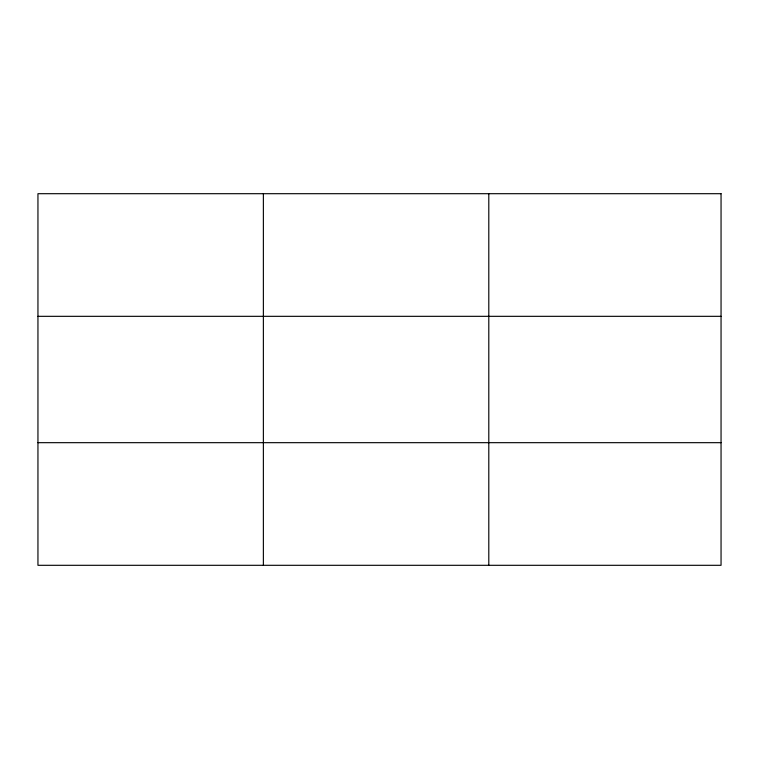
<?xml version="1.0" encoding="UTF-8"?>
<svg xmlns="http://www.w3.org/2000/svg" width="759" height="759" viewBox="0 0 759 759"><rect width="100%" height="100%" fill="white"/><g stroke="black" fill="none" stroke-linecap="round" stroke-linejoin="round"><path stroke-width="1.14" d="M263.373 193.697L263.373 565.303M488.796 193.697L488.796 565.303M37.95 316.323L721.05 316.323M37.95 442.677L721.05 442.677M721.05 193.697L721.05 565.303L37.95 565.303L37.95 193.697L721.05 193.697"/></g></svg>
